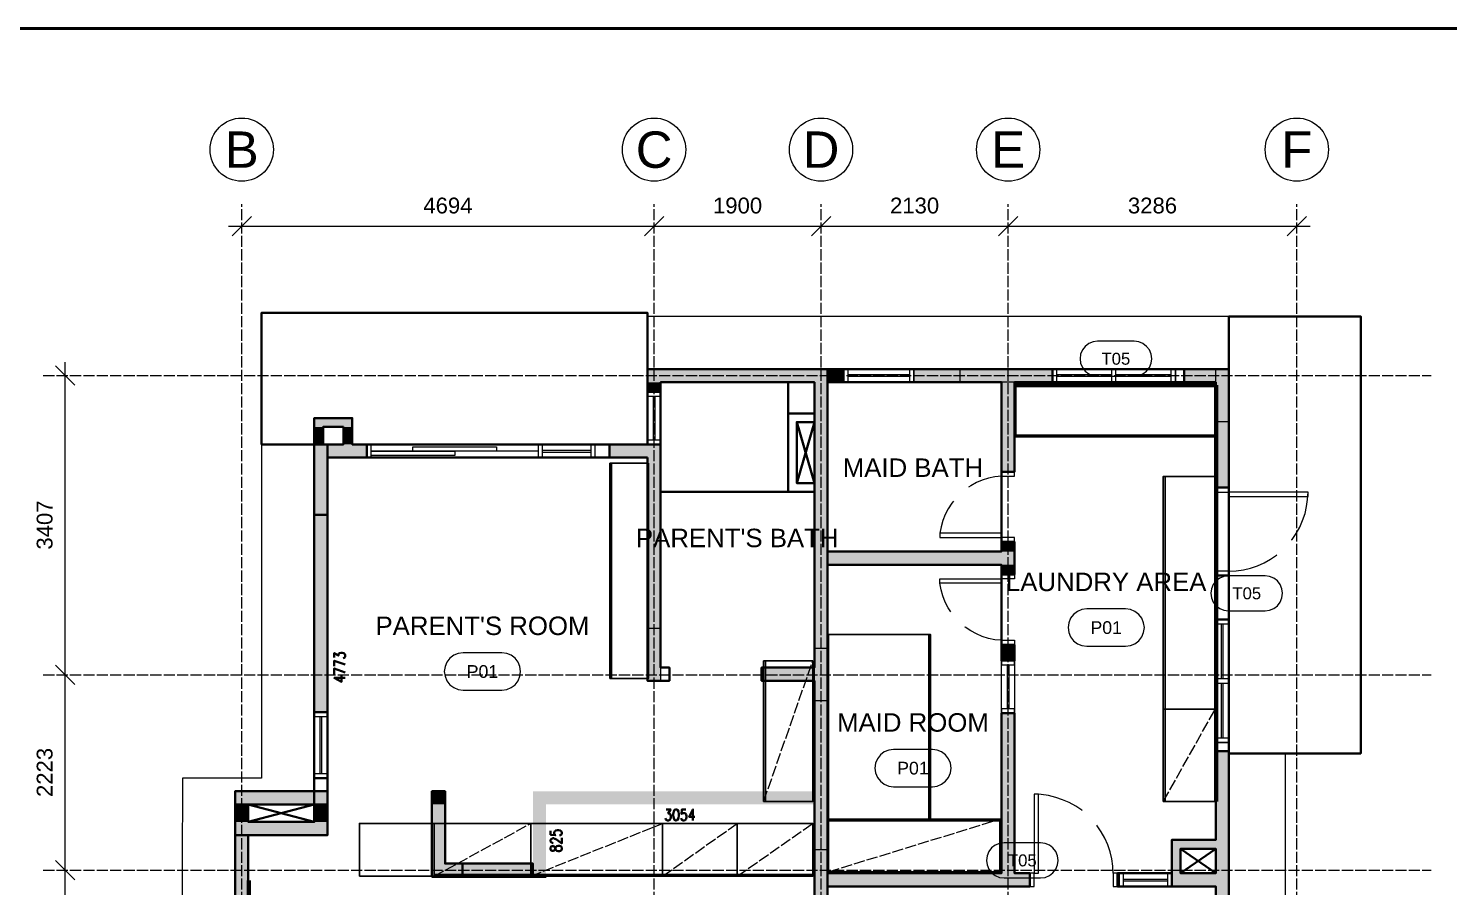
# Model space of a CAD drawing. Header units: millimetres. Extents: x 5 to 415, y 5 to 292.
# Drawn here: x 91.8 to 253.5, y 194.3 to 292 of the extents above; entities that cross this region are included whole.
import ezdxf
from ezdxf.enums import TextEntityAlignment as Align

# ---------------------------------------------------------------- set-up
doc = ezdxf.new("R2010")
doc.units = ezdxf.units.MM
doc.linetypes.add('DASHED', pattern=[1.524, 1.27, -0.254])
for name, color, linetype, lineweight in [('0-SHEET', 7, 'CONTINUOUS', 50), ('A-DOOR', 7, 'CONTINUOUS', 18), ('A-GRID', 8, 'DASHED', 13), ('A-GRID-TAG', 7, 'CONTINUOUS', 18), ('A-WALL', 250, 'CONTINUOUS', 35), ('A-WALL-FILL', 250, 'CONTINUOUS', 0), ('A-WALL-NEW', 5, 'CONTINUOUS', 35), ('A-WIND', 7, 'CONTINUOUS', 13), ('I-DIM', 5, 'CONTINUOUS', 13), ('I-FINISH', 6, 'CONTINUOUS', 50), ('I-JOIN', 6, 'CONTINUOUS', 25), ('I-JOIN-HIDDEN', 6, 'DASHED', 13), ('I-ROOM', 7, 'CONTINUOUS', 13), ('I-TAG', 5, 'CONTINUOUS', 13)]:
    doc.layers.add(name, color=color, linetype=linetype, lineweight=lineweight)
doc.styles.get("Standard").update_dxf_attribs({"font": 'arial.ttf'})

msp = doc.modelspace()

# ---------------------------------------------------------------- hatches: boundary and pattern name
at = {"layer": 'A-WALL-FILL', "true_color": 0x4d4d4d}
h = msp.add_hatch(color=7, dxfattribs=at)
h.dxf.hatch_style = 1
h.paths.add_polyline_path([(182.78, 253.22), (162.28, 253.22), (182.78, 251.72), (182.78, 253.22)])
h = msp.add_hatch(color=7, dxfattribs=at)
h.dxf.hatch_style = 1
h.paths.add_polyline_path([(162.28, 253.22), (182.78, 251.72), (162.28, 251.72), (162.28, 253.22)])
h = msp.add_hatch(color=7, dxfattribs=at)
h.dxf.hatch_style = 1
h.paths.add_polyline_path([(184.62, 253.22), (182.78, 253.22), (184.62, 251.72), (184.62, 253.22)])
h = msp.add_hatch(color=7, dxfattribs=at)
h.dxf.hatch_style = 1
h.paths.add_polyline_path([(182.78, 253.22), (184.62, 251.72), (182.78, 251.72), (182.78, 253.22)])
h = msp.add_hatch(color=7, dxfattribs=at)
h.dxf.hatch_style = 1
h.paths.add_polyline_path([(197.88, 253.22), (192.62, 253.22), (197.88, 251.72), (197.88, 253.22)])
h = msp.add_hatch(color=7, dxfattribs=at)
h.dxf.hatch_style = 1
h.paths.add_polyline_path([(192.62, 253.22), (197.88, 251.72), (192.62, 251.72), (192.62, 253.22)])
h = msp.add_hatch(color=7, dxfattribs=at)
h.dxf.hatch_style = 1
h.paths.add_polyline_path([(208.37, 253.22), (197.88, 253.22), (208.37, 251.72), (208.37, 253.22)])
h = msp.add_hatch(color=7, dxfattribs=at)
h.dxf.hatch_style = 1
h.paths.add_polyline_path([(197.88, 253.22), (208.37, 251.72), (197.88, 251.72), (197.88, 253.22)])
h = msp.add_hatch(color=7, dxfattribs=at)
h.dxf.hatch_style = 1
h.paths.add_polyline_path([(226.97, 253.22), (223.37, 253.22), (226.97, 251.72), (226.97, 253.22)])
h = msp.add_hatch(color=7, dxfattribs=at)
h.dxf.hatch_style = 1
h.paths.add_polyline_path([(223.37, 253.22), (226.97, 251.72), (223.37, 251.72), (223.37, 253.22)])
h = msp.add_hatch(color=7, dxfattribs=at)
h.dxf.hatch_style = 1
h.paths.add_polyline_path([(228.47, 253.22), (226.97, 253.22), (228.47, 247.22), (228.47, 253.22)])
h = msp.add_hatch(color=7, dxfattribs=at)
h.dxf.hatch_style = 1
h.paths.add_polyline_path([(226.97, 253.22), (228.47, 247.22), (226.97, 247.22), (226.97, 253.22)])
h = msp.add_hatch(color=7, dxfattribs=at)
h.dxf.hatch_style = 1
h.paths.add_polyline_path([(163.78, 251.72), (162.28, 251.72), (163.78, 250.64), (163.78, 251.72)])
h = msp.add_hatch(color=7, dxfattribs=at)
h.dxf.hatch_style = 1
h.paths.add_polyline_path([(162.28, 251.72), (163.78, 250.64), (162.28, 250.64), (162.28, 251.72)])
h = msp.add_hatch(color=7, dxfattribs=at)
h.dxf.hatch_style = 1
h.paths.add_polyline_path([(182.78, 251.72), (181.28, 251.72), (182.78, 239.25), (182.78, 251.72)])
h = msp.add_hatch(color=7, dxfattribs=at)
h.dxf.hatch_style = 1
h.paths.add_polyline_path([(181.28, 251.72), (182.78, 239.25), (181.28, 239.25), (181.28, 251.72)])
h = msp.add_hatch(color=7, dxfattribs=at)
h.dxf.hatch_style = 1
h.paths.add_polyline_path([(204.07, 251.72), (202.57, 251.72), (204.07, 241.54), (204.07, 251.72)])
h = msp.add_hatch(color=7, dxfattribs=at)
h.dxf.hatch_style = 1
h.paths.add_polyline_path([(202.57, 251.72), (204.07, 241.54), (202.57, 241.54), (202.57, 251.72)])
h = msp.add_hatch(color=7, dxfattribs=at)
h.dxf.hatch_style = 1
h.paths.add_polyline_path([(128.67, 247.64), (124.35, 247.64), (128.67, 246.64), (128.67, 247.64)])
h = msp.add_hatch(color=7, dxfattribs=at)
h.dxf.hatch_style = 1
h.paths.add_polyline_path([(124.35, 247.64), (128.67, 246.64), (124.35, 246.64), (124.35, 247.64)])
h = msp.add_hatch(color=7, dxfattribs=at)
h.dxf.hatch_style = 1
h.paths.add_polyline_path([(125.35, 246.64), (124.35, 246.64), (125.35, 244.64), (125.35, 246.64)])
h = msp.add_hatch(color=7, dxfattribs=at)
h.dxf.hatch_style = 1
h.paths.add_polyline_path([(124.35, 246.64), (125.35, 244.64), (124.35, 244.64), (124.35, 246.64)])
h = msp.add_hatch(color=7, dxfattribs=at)
h.dxf.hatch_style = 1
h.paths.add_polyline_path([(128.67, 246.64), (127.67, 246.64), (128.67, 244.64), (128.67, 246.64)])
h = msp.add_hatch(color=7, dxfattribs=at)
h.dxf.hatch_style = 1
h.paths.add_polyline_path([(127.67, 246.64), (128.67, 244.64), (127.67, 244.64), (127.67, 246.64)])
h = msp.add_hatch(color=7, dxfattribs=at)
h.dxf.hatch_style = 1
h.paths.add_polyline_path([(228.47, 247.22), (226.97, 247.22), (228.47, 239.73), (228.47, 247.22)])
h = msp.add_hatch(color=7, dxfattribs=at)
h.dxf.hatch_style = 1
h.paths.add_polyline_path([(226.97, 247.22), (228.47, 239.73), (226.97, 239.73), (226.97, 247.22)])
h = msp.add_hatch(color=7, dxfattribs=at)
h.dxf.hatch_style = 1
h.paths.add_polyline_path([(130.35, 244.64), (124.35, 244.64), (130.35, 243.14), (130.35, 244.64)])
h = msp.add_hatch(color=7, dxfattribs=at)
h.dxf.hatch_style = 1
h.paths.add_polyline_path([(124.35, 244.64), (130.35, 243.14), (124.35, 243.14), (124.35, 244.64)])
h = msp.add_hatch(color=7, dxfattribs=at)
h.dxf.hatch_style = 1
h.paths.add_polyline_path([(124.35, 244.64), (124.35, 236.65), (125.85, 244.64), (124.35, 244.64)])
h = msp.add_hatch(color=7, dxfattribs=at)
h.dxf.hatch_style = 1
h.paths.add_polyline_path([(124.35, 236.65), (125.85, 244.64), (125.85, 236.65), (124.35, 236.65)])
h = msp.add_hatch(color=7, dxfattribs=at)
h.dxf.hatch_style = 1
h.paths.add_polyline_path([(163.78, 244.64), (157.98, 244.64), (163.78, 243.14), (163.78, 244.64)])
h = msp.add_hatch(color=7, dxfattribs=at)
h.dxf.hatch_style = 1
h.paths.add_polyline_path([(157.98, 244.64), (163.78, 243.14), (157.98, 243.14), (157.98, 244.64)])
h = msp.add_hatch(color=7, dxfattribs=at)
h.dxf.hatch_style = 1
h.paths.add_polyline_path([(125.85, 243.14), (124.35, 243.14), (125.85, 214.17), (125.85, 243.14)])
h = msp.add_hatch(color=7, dxfattribs=at)
h.dxf.hatch_style = 1
h.paths.add_polyline_path([(124.35, 243.14), (125.85, 214.17), (124.35, 214.17), (124.35, 243.14)])
h = msp.add_hatch(color=7, dxfattribs=at)
h.dxf.hatch_style = 1
h.paths.add_polyline_path([(163.78, 243.14), (162.28, 243.14), (163.78, 223.75), (163.78, 243.14)])
h = msp.add_hatch(color=7, dxfattribs=at)
h.dxf.hatch_style = 1
h.paths.add_polyline_path([(162.28, 243.14), (163.78, 223.75), (162.28, 223.75), (162.28, 243.14)])
h = msp.add_hatch(color=7, dxfattribs=at)
h.dxf.hatch_style = 1
h.paths.add_polyline_path([(182.78, 239.25), (181.28, 239.25), (182.78, 230.95), (182.78, 239.25)])
h = msp.add_hatch(color=7, dxfattribs=at)
h.dxf.hatch_style = 1
h.paths.add_polyline_path([(181.28, 239.25), (182.78, 230.95), (181.28, 230.95), (181.28, 239.25)])
h = msp.add_hatch(color=7, dxfattribs=at)
h.dxf.hatch_style = 1
h.paths.add_polyline_path([(204.07, 233.55), (202.57, 233.55), (204.07, 232.45), (204.07, 233.55)])
h = msp.add_hatch(color=7, dxfattribs=at)
h.dxf.hatch_style = 1
h.paths.add_polyline_path([(202.57, 233.55), (204.07, 232.45), (202.57, 232.45), (202.57, 233.55)])
h = msp.add_hatch(color=7, dxfattribs=at)
h.dxf.hatch_style = 1
h.paths.add_polyline_path([(204.07, 232.45), (182.78, 232.45), (204.07, 230.95), (204.07, 232.45)])
h = msp.add_hatch(color=7, dxfattribs=at)
h.dxf.hatch_style = 1
h.paths.add_polyline_path([(182.78, 232.45), (204.07, 230.95), (182.78, 230.95), (182.78, 232.45)])
h = msp.add_hatch(color=7, dxfattribs=at)
h.dxf.hatch_style = 1
h.paths.add_polyline_path([(182.78, 230.95), (181.28, 230.95), (182.78, 221.45), (182.78, 230.95)])
h = msp.add_hatch(color=7, dxfattribs=at)
h.dxf.hatch_style = 1
h.paths.add_polyline_path([(181.28, 230.95), (182.78, 221.45), (181.28, 221.45), (181.28, 230.95)])
h = msp.add_hatch(color=7, dxfattribs=at)
h.dxf.hatch_style = 1
h.paths.add_polyline_path([(204.07, 230.95), (202.57, 230.95), (204.07, 229.85), (204.07, 230.95)])
h = msp.add_hatch(color=7, dxfattribs=at)
h.dxf.hatch_style = 1
h.paths.add_polyline_path([(202.57, 230.95), (204.07, 229.85), (202.57, 229.85), (202.57, 230.95)])
h = msp.add_hatch(color=7, dxfattribs=at)
h.dxf.hatch_style = 1
h.paths.add_polyline_path([(163.78, 223.75), (162.28, 223.75), (163.78, 217.75), (163.78, 223.75)])
h = msp.add_hatch(color=7, dxfattribs=at)
h.dxf.hatch_style = 1
h.paths.add_polyline_path([(162.28, 223.75), (163.78, 217.75), (162.28, 217.75), (162.28, 223.75)])
h = msp.add_hatch(color=7, dxfattribs=at)
h.dxf.hatch_style = 1
h.paths.add_polyline_path([(204.07, 221.85), (202.57, 221.85), (204.07, 220.05), (204.07, 221.85)])
h = msp.add_hatch(color=7, dxfattribs=at)
h.dxf.hatch_style = 1
h.paths.add_polyline_path([(202.57, 221.85), (204.07, 220.05), (202.57, 220.05), (202.57, 221.85)])
h = msp.add_hatch(color=7, dxfattribs=at)
h.dxf.hatch_style = 1
h.paths.add_polyline_path([(182.78, 221.45), (181.28, 221.45), (182.78, 215.45), (182.78, 221.45)])
h = msp.add_hatch(color=7, dxfattribs=at)
h.dxf.hatch_style = 1
h.paths.add_polyline_path([(181.28, 221.45), (182.78, 215.45), (181.28, 215.45), (181.28, 221.45)])
h = msp.add_hatch(color=7, dxfattribs=at)
h.dxf.hatch_style = 1
h.paths.add_polyline_path([(181.28, 219.25), (175.28, 219.25), (181.28, 217.75), (181.28, 219.25)])
h = msp.add_hatch(color=7, dxfattribs=at)
h.dxf.hatch_style = 1
h.paths.add_polyline_path([(175.28, 219.25), (181.28, 217.75), (175.28, 217.75), (175.28, 219.25)])
h = msp.add_hatch(color=7, dxfattribs=at)
h.dxf.hatch_style = 1
h.paths.add_polyline_path([(182.78, 215.45), (181.28, 215.45), (182.78, 198.53), (182.78, 215.45)])
h = msp.add_hatch(color=7, dxfattribs=at)
h.dxf.hatch_style = 1
h.paths.add_polyline_path([(181.28, 215.45), (182.78, 198.53), (181.28, 198.53), (181.28, 215.45)])
h = msp.add_hatch(color=7, dxfattribs=at)
h.dxf.hatch_style = 1
h.paths.add_polyline_path([(204.07, 214.05), (202.57, 214.05), (204.07, 195.83), (204.07, 214.05)])
h = msp.add_hatch(color=7, dxfattribs=at)
h.dxf.hatch_style = 1
h.paths.add_polyline_path([(202.57, 214.05), (204.07, 195.83), (202.57, 195.83), (202.57, 214.05)])
h = msp.add_hatch(color=7, dxfattribs=at)
h.dxf.hatch_style = 1
h.paths.add_polyline_path([(228.47, 209.73), (226.97, 209.73), (228.47, 199.63), (228.47, 209.73)])
h = msp.add_hatch(color=7, dxfattribs=at)
h.dxf.hatch_style = 1
h.paths.add_polyline_path([(226.97, 209.73), (228.47, 199.63), (226.97, 199.63), (226.97, 209.73)])
h = msp.add_hatch(color=7, dxfattribs=at)
h.dxf.hatch_style = 1
h.paths.add_polyline_path([(125.85, 205.17), (115.35, 205.17), (125.85, 203.67), (125.85, 205.17)])
h = msp.add_hatch(color=7, dxfattribs=at)
h.dxf.hatch_style = 1
h.paths.add_polyline_path([(115.35, 205.17), (125.85, 203.67), (115.35, 203.67), (115.35, 205.17)])
h = msp.add_hatch(color=7, dxfattribs=at)
h.dxf.hatch_style = 1
h.paths.add_polyline_path([(116.85, 203.67), (115.35, 203.67), (116.85, 201.67), (116.85, 203.67)])
h = msp.add_hatch(color=7, dxfattribs=at)
h.dxf.hatch_style = 1
h.paths.add_polyline_path([(115.35, 203.67), (116.85, 201.67), (115.35, 201.67), (115.35, 203.67)])
h = msp.add_hatch(color=7, dxfattribs=at)
h.dxf.hatch_style = 1
h.paths.add_polyline_path([(125.85, 203.67), (124.35, 203.67), (125.85, 201.67), (125.85, 203.67)])
h = msp.add_hatch(color=7, dxfattribs=at)
h.dxf.hatch_style = 1
h.paths.add_polyline_path([(124.35, 203.67), (125.85, 201.67), (124.35, 201.67), (124.35, 203.67)])
h = msp.add_hatch(color=7, dxfattribs=at)
h.dxf.hatch_style = 1
h.paths.add_polyline_path([(125.85, 201.67), (115.35, 201.67), (125.85, 200.17), (125.85, 201.67)])
h = msp.add_hatch(color=7, dxfattribs=at)
h.dxf.hatch_style = 1
h.paths.add_polyline_path([(115.35, 201.67), (125.85, 200.17), (115.35, 200.17), (115.35, 201.67)])
h = msp.add_hatch(color=7, dxfattribs=at)
h.dxf.hatch_style = 1
h.paths.add_polyline_path([(116.85, 200.17), (115.35, 200.17), (116.85, 189.13), (116.85, 200.17)])
h = msp.add_hatch(color=7, dxfattribs=at)
h.dxf.hatch_style = 1
h.paths.add_polyline_path([(115.35, 200.17), (116.85, 189.13), (115.35, 189.13), (115.35, 200.17)])
h = msp.add_hatch(color=7, dxfattribs=at)
h.dxf.hatch_style = 1
h.paths.add_polyline_path([(228.47, 199.63), (221.97, 199.63), (228.47, 198.63), (228.47, 199.63)])
h = msp.add_hatch(color=7, dxfattribs=at)
h.dxf.hatch_style = 1
h.paths.add_polyline_path([(221.97, 199.63), (228.47, 198.63), (221.97, 198.63), (221.97, 199.63)])
h = msp.add_hatch(color=7, dxfattribs=at)
h.dxf.hatch_style = 1
h.paths.add_polyline_path([(182.78, 198.53), (181.28, 198.53), (182.78, 187.53), (182.78, 198.53)])
h = msp.add_hatch(color=7, dxfattribs=at)
h.dxf.hatch_style = 1
h.paths.add_polyline_path([(181.28, 198.53), (182.78, 187.53), (181.28, 187.53), (181.28, 198.53)])
h = msp.add_hatch(color=7, dxfattribs=at)
h.dxf.hatch_style = 1
h.paths.add_polyline_path([(222.97, 198.63), (221.97, 198.63), (222.97, 195.83), (222.97, 198.63)])
h = msp.add_hatch(color=7, dxfattribs=at)
h.dxf.hatch_style = 1
h.paths.add_polyline_path([(221.97, 198.63), (222.97, 195.83), (221.97, 195.83), (221.97, 198.63)])
h = msp.add_hatch(color=7, dxfattribs=at)
h.dxf.hatch_style = 1
h.paths.add_polyline_path([(228.47, 198.63), (226.97, 198.63), (228.47, 195.83), (228.47, 198.63)])
h = msp.add_hatch(color=7, dxfattribs=at)
h.dxf.hatch_style = 1
h.paths.add_polyline_path([(226.97, 198.63), (228.47, 195.83), (226.97, 195.83), (226.97, 198.63)])
h = msp.add_hatch(color=7, dxfattribs=at)
h.dxf.hatch_style = 1
h.paths.add_polyline_path([(141.24, 195.43), (149.24, 195.43), (141.24, 196.93), (141.24, 195.43)])
h = msp.add_hatch(color=7, dxfattribs=at)
h.dxf.hatch_style = 1
h.paths.add_polyline_path([(149.24, 195.43), (141.24, 196.93), (149.24, 196.93), (149.24, 195.43)])
h = msp.add_hatch(color=7, dxfattribs=at)
h.dxf.hatch_style = 1
h.paths.add_polyline_path([(205.79, 195.83), (182.78, 195.83), (205.79, 194.33), (205.79, 195.83)])
h = msp.add_hatch(color=7, dxfattribs=at)
h.dxf.hatch_style = 1
h.paths.add_polyline_path([(182.78, 195.83), (205.79, 194.33), (182.78, 194.33), (182.78, 195.83)])
h = msp.add_hatch(color=7, dxfattribs=at)
h.dxf.hatch_style = 1
h.paths.add_polyline_path([(228.47, 195.83), (221.97, 195.83), (228.47, 194.33), (228.47, 195.83)])
h = msp.add_hatch(color=7, dxfattribs=at)
h.dxf.hatch_style = 1
h.paths.add_polyline_path([(221.97, 195.83), (228.47, 194.33), (221.97, 194.33), (221.97, 195.83)])
h = msp.add_hatch(color=7, dxfattribs=at)
h.dxf.hatch_style = 1
h.paths.add_polyline_path([(228.47, 194.33), (226.97, 194.33), (228.47, 191.63), (228.47, 194.33)])
h = msp.add_hatch(color=7, dxfattribs=at)
h.dxf.hatch_style = 1
h.paths.add_polyline_path([(226.97, 194.33), (228.47, 191.63), (226.97, 191.63), (226.97, 194.33)])
at = {"layer": 'A-WALL-NEW', "true_color": 0x4554a5}
h = msp.add_hatch(color=7, dxfattribs=at)
h.dxf.hatch_style = 1
h.paths.add_polyline_path([(139.24, 205.17), (137.74, 205.17), (139.24, 203.67), (139.24, 205.17)])
h = msp.add_hatch(color=7, dxfattribs=at)
h.dxf.hatch_style = 1
h.paths.add_polyline_path([(137.74, 205.17), (139.24, 203.67), (137.74, 203.67), (137.74, 205.17)])
h = msp.add_hatch(color=7, dxfattribs=at)
h.dxf.hatch_style = 1
h.paths.add_polyline_path([(181.28, 205.17), (149.24, 205.17), (181.28, 203.67), (181.28, 205.17)])
h = msp.add_hatch(color=7, dxfattribs=at)
h.dxf.hatch_style = 1
h.paths.add_polyline_path([(149.24, 205.17), (181.28, 203.67), (149.24, 203.67), (149.24, 205.17)])
h = msp.add_hatch(color=7, dxfattribs=at)
h.dxf.hatch_style = 1
h.paths.add_polyline_path([(139.24, 203.67), (137.74, 203.67), (139.24, 196.93), (139.24, 203.67)])
h = msp.add_hatch(color=7, dxfattribs=at)
h.dxf.hatch_style = 1
h.paths.add_polyline_path([(137.74, 203.67), (139.24, 196.93), (137.74, 196.93), (137.74, 203.67)])
h = msp.add_hatch(color=7, dxfattribs=at)
h.dxf.hatch_style = 1
h.paths.add_polyline_path([(150.74, 203.67), (149.24, 203.67), (150.74, 195.43), (150.74, 203.67)])
h = msp.add_hatch(color=7, dxfattribs=at)
h.dxf.hatch_style = 1
h.paths.add_polyline_path([(149.24, 203.67), (150.74, 195.43), (149.24, 195.43), (149.24, 203.67)])
h = msp.add_hatch(color=7, dxfattribs=at)
h.dxf.hatch_style = 1
h.paths.add_polyline_path([(141.24, 196.93), (137.74, 196.93), (141.24, 195.43), (141.24, 196.93)])
h = msp.add_hatch(color=7, dxfattribs=at)
h.dxf.hatch_style = 1
h.paths.add_polyline_path([(137.74, 196.93), (141.24, 195.43), (137.74, 195.43), (137.74, 196.93)])

# ---------------------------------------------------------------- linework, layer by layer
at = {"layer": '0-SHEET'}
msp.add_lwpolyline([(5, 5), (415, 5), (415, 292), (5, 292)], close=True, dxfattribs=at)
at = {"layer": 'A-DOOR'}
for points in [[(184.62, 253.22), (192.62, 253.22), (192.62, 251.72), (184.62, 251.72), (184.62, 253.22)], [(185.12, 253.22), (184.62, 253.22), (184.62, 251.72), (185.12, 251.72), (185.12, 253.22)], [(192.12, 252.56), (185.12, 252.56)], [(192.12, 252.36), (185.12, 252.36)], [(192.62, 253.22), (192.12, 253.22), (192.12, 251.72), (192.62, 251.72), (192.62, 253.22)], [(208.37, 253.22), (222.37, 253.22), (222.37, 251.72), (208.37, 251.72), (208.37, 253.22)], [(208.87, 253.22), (208.37, 253.22), (208.37, 251.72), (208.87, 251.72), (208.87, 253.22)], [(215.11, 252.56), (208.87, 252.56)], [(215.11, 252.36), (208.87, 252.36)], [(215.61, 253.22), (215.11, 253.22), (215.11, 251.72), (215.61, 251.72), (215.61, 253.22)], [(221.87, 252.56), (215.61, 252.56)], [(221.87, 252.36), (215.61, 252.36)], [(222.37, 253.22), (221.87, 253.22), (221.87, 251.72), (222.37, 251.72), (222.37, 253.22)], [(162.28, 244.64), (162.28, 250.64), (163.78, 250.64), (163.78, 244.64), (162.28, 244.64)], [(162.28, 250.64), (162.28, 250.14), (163.78, 250.14), (163.78, 250.64), (162.28, 250.64)], [(162.92, 250.14), (162.92, 245.14)], [(163.12, 250.14), (163.12, 245.14)], [(130.35, 244.64), (130.35, 243.14), (156.34, 243.14), (156.34, 244.64), (130.35, 244.64)], [(130.85, 244.64), (130.35, 244.64), (130.35, 243.14), (130.85, 243.14), (130.85, 244.64)], [(145.08, 244.38), (145.08, 243.88), (135.59, 243.88), (135.59, 244.38), (145.08, 244.38)], [(150.34, 244.64), (149.84, 244.64), (149.84, 243.14), (150.34, 243.14), (150.34, 244.64)], [(156.34, 244.64), (155.84, 244.64), (155.84, 243.14), (156.34, 243.14), (156.34, 244.64)], [(162.28, 245.14), (162.28, 244.64), (163.78, 244.64), (163.78, 245.14), (162.28, 245.14)], [(149.84, 243.88), (130.85, 243.88)], [(140.34, 243.88), (140.34, 243.38), (130.85, 243.38), (130.85, 243.88), (140.34, 243.88)], [(150.34, 243.98), (155.84, 243.98)], [(150.34, 243.78), (155.84, 243.78)], [(202.57, 241.05), (201.83, 240.97), (201.11, 240.81), (200.39, 240.59), (199.72, 240.31), (199.08, 239.95), (198.84, 239.79)], [(204.07, 241.05), (204.07, 241.54), (202.57, 241.54), (202.57, 241.05), (204.07, 241.05)], [(226.97, 239.73), (226.97, 239.23), (228.47, 239.23), (228.47, 239.73), (226.97, 239.73)], [(197.1, 238.17), (196.92, 237.95), (196.52, 237.33), (196.18, 236.67), (195.9, 235.99), (195.7, 235.27), (195.58, 234.55)], [(228.47, 239.23), (228.47, 238.73), (237.47, 238.73), (237.47, 239.23), (228.47, 239.23)], [(235.61, 233.77), (235.65, 233.81), (236.11, 234.49), (236.53, 235.21), (236.85, 235.97), (237.13, 236.77), (237.31, 237.57), (237.43, 238.39), (237.47, 239.23)], [(202.57, 234.05), (202.57, 234.55), (195.58, 234.55), (195.58, 234.05), (202.57, 234.05)], [(204.07, 233.55), (204.07, 234.05), (202.57, 234.05), (202.57, 233.55), (204.07, 233.55)], [(228.47, 230.23), (229.29, 230.27), (230.11, 230.37), (230.93, 230.57), (231.71, 230.83), (232.47, 231.17), (233.21, 231.57), (233.89, 232.05), (233.93, 232.07)], [(204.07, 229.85), (204.07, 229.35), (202.57, 229.35), (202.57, 229.85), (204.07, 229.85)], [(226.97, 230.23), (226.97, 229.73), (228.47, 229.73), (228.47, 230.23), (226.97, 230.23)], [(202.57, 229.35), (202.57, 228.85), (195.58, 228.85), (195.58, 229.35), (202.57, 229.35)], [(196.8, 225.61), (196.52, 226.05), (196.18, 226.71), (195.9, 227.41), (195.7, 228.11), (195.58, 228.85)], [(228.47, 224.73), (228.47, 210.73), (226.97, 210.73), (226.97, 224.73), (228.47, 224.73)], [(228.47, 224.23), (228.47, 224.73), (226.97, 224.73), (226.97, 224.23), (228.47, 224.23)], [(202.57, 222.35), (201.83, 222.41), (201.11, 222.57), (200.39, 222.79), (199.72, 223.07), (199.08, 223.43), (198.46, 223.85), (198.44, 223.87)], [(227.61, 217.97), (227.61, 224.23)], [(227.81, 217.97), (227.81, 224.23)], [(204.07, 222.35), (204.07, 221.85), (202.57, 221.85), (202.57, 222.35), (204.07, 222.35)], [(202.57, 214.05), (202.57, 220.05), (204.07, 220.05), (204.07, 214.05), (202.57, 214.05)], [(202.57, 220.05), (202.57, 219.55), (204.07, 219.55), (204.07, 220.05), (202.57, 220.05)], [(203.21, 219.55), (203.21, 214.55)], [(203.41, 219.55), (203.41, 214.55)], [(228.47, 217.47), (228.47, 217.97), (226.97, 217.97), (226.97, 217.47), (228.47, 217.47)], [(227.61, 211.23), (227.61, 217.47)], [(227.81, 211.23), (227.81, 217.47)], [(124.35, 206.67), (124.35, 214.17), (125.85, 214.17), (125.85, 206.67), (124.35, 206.67)], [(124.35, 214.17), (124.35, 213.67), (125.85, 213.67), (125.85, 214.17), (124.35, 214.17)], [(124.99, 213.67), (124.99, 207.17)], [(125.19, 213.67), (125.19, 207.17)], [(202.57, 214.55), (202.57, 214.05), (204.07, 214.05), (204.07, 214.55), (202.57, 214.55)], [(228.47, 210.73), (228.47, 211.23), (226.97, 211.23), (226.97, 210.73), (228.47, 210.73)], [(124.35, 207.17), (124.35, 206.67), (125.85, 206.67), (125.85, 207.17), (124.35, 207.17)], [(206.29, 195.83), (206.79, 195.83), (206.79, 204.83), (206.29, 204.83), (206.29, 195.83)], [(211.75, 202.97), (211.71, 203.01), (211.03, 203.47), (210.29, 203.87), (209.53, 204.21), (208.75, 204.47), (207.93, 204.67), (207.11, 204.79), (206.29, 204.83)], [(215.29, 195.83), (215.25, 196.65), (215.13, 197.47), (214.95, 198.29), (214.67, 199.07), (214.35, 199.83), (213.93, 200.55), (213.47, 201.25), (213.43, 201.29)], [(205.79, 194.33), (206.29, 194.33), (206.29, 195.83), (205.79, 195.83), (205.79, 194.33)], [(215.29, 194.33), (215.79, 194.33), (215.79, 195.83), (215.29, 195.83), (215.29, 194.33)], [(221.97, 194.33), (215.97, 194.33), (215.97, 195.83), (221.97, 195.83), (221.97, 194.33)], [(215.97, 194.33), (216.47, 194.33), (216.47, 195.83), (215.97, 195.83), (215.97, 194.33)], [(221.47, 194.33), (221.97, 194.33), (221.97, 195.83), (221.47, 195.83), (221.47, 194.33)], [(216.47, 195.17), (221.47, 195.17)], [(216.47, 194.97), (221.47, 194.97)]]:
    msp.add_lwpolyline(points, dxfattribs=at)
at = {"layer": 'A-GRID'}
for p, q in [((116.1, 37), (116.1, 272)), ((163.04, 37), (163.04, 272)), ((182.04, 37), (182.04, 272)), ((203.34, 37), (203.34, 272)), ((236.2, 37), (236.2, 272)), ((93.5, 252.5), (251.5, 252.5)), ((93.5, 218.43), (251.5, 218.43)), ((93.5, 196.2), (251.5, 196.2))]:
    msp.add_line(p, q, dxfattribs=at)
at = {"layer": 'A-GRID-TAG'}
for centre in [(116.1, 278.2), (163.04, 278.2), (182.04, 278.2), (203.34, 278.2), (236.2, 278.2)]:
    msp.add_circle(centre, 3.6, dxfattribs=at)
at = {"layer": 'A-WALL'}
for points in [[(162.28, 244.64), (162.28, 259.64), (124.35, 259.64), (118.35, 259.64), (118.35, 244.64), (124.35, 244.64)], [(162.28, 259.22), (162.28, 253.22)], [(228.47, 259.22), (228.47, 209.47), (243.47, 209.47), (243.47, 259.22), (228.47, 259.22)], [(181.28, 195.43), (181.28, 217.75), (175.28, 217.75), (175.28, 219.25), (181.28, 219.25), (181.28, 239.25), (181.28, 251.72), (163.78, 251.72), (163.78, 250.64), (162.28, 250.64), (162.28, 251.72), (162.28, 253.22), (178.28, 253.22), (181.28, 253.22), (182.78, 253.22), (182.78, 195.91)], [(182.78, 189.33), (182.78, 194.33), (205.79, 194.33), (205.79, 195.83), (204.07, 195.83), (204.07, 214.05), (202.57, 214.05), (202.57, 195.83), (182.78, 195.83), (182.78, 230.95), (202.57, 230.95), (202.57, 229.85), (204.07, 229.85), (204.07, 233.55), (202.57, 233.55), (202.57, 232.45), (182.78, 232.45), (182.78, 251.72), (202.57, 251.72), (202.57, 241.54), (204.07, 241.54), (204.07, 251.72), (208.37, 251.72), (208.37, 253.22), (182.78, 253.22), (182.78, 251.72)], [(208.37, 251.72), (223.37, 251.72), (223.37, 253.22), (208.37, 253.22), (208.37, 251.72)], [(223.37, 253.22), (223.37, 251.72), (226.97, 251.72), (226.97, 239.73), (228.47, 239.73), (228.47, 251.72), (228.47, 253.22), (223.37, 253.22)], [(162.28, 244.64), (163.78, 244.64), (163.78, 250.64), (162.28, 250.64), (162.28, 244.64)], [(181.28, 251.72), (178.28, 251.72), (178.28, 239.25), (181.28, 239.25)], [(125.67, 214.17), (124.35, 214.17), (124.35, 247.64), (125.85, 247.64), (128.67, 247.64), (128.67, 244.64), (130.35, 244.64), (130.35, 243.14), (125.85, 243.14), (125.85, 214.17), (125.85, 206.67), (124.35, 206.67), (124.35, 214.17), (125.85, 214.17)], [(181.28, 248.18), (178.28, 248.18)], [(127.67, 246.64), (125.35, 246.64), (125.35, 244.64), (127.67, 244.64), (127.67, 246.64)], [(181.28, 247.18), (179.28, 247.18), (179.28, 240.25), (181.28, 240.25)], [(179.28, 247.18), (181.28, 240.25)], [(179.28, 240.25), (181.28, 247.18)], [(124.35, 236.65), (124.35, 244.64), (125.85, 244.64), (125.85, 236.65), (124.35, 236.65)], [(130.35, 243.14), (157.98, 243.14), (157.98, 244.64), (130.35, 244.64), (130.35, 243.14)], [(162.28, 243.14), (157.98, 243.14), (157.98, 244.64), (162.28, 244.64), (163.78, 244.64), (163.78, 243.14), (163.78, 219.25), (164.78, 219.25), (164.78, 217.75), (163.78, 217.75), (162.28, 217.75), (162.28, 243.14)], [(202.57, 233.55), (202.57, 241.54)], [(178.28, 239.25), (163.78, 239.25)], [(202.57, 221.85), (202.57, 229.85)], [(226.97, 229.73), (228.47, 229.73), (228.47, 224.73), (226.97, 224.73), (226.97, 229.73)], [(226.97, 224.73), (228.47, 224.73), (228.47, 209.73), (226.97, 209.73), (226.97, 224.73)], [(204.07, 221.85), (202.57, 221.85), (202.57, 220.05), (204.07, 220.05), (204.07, 221.85)], [(126.63, 220.39), (126.63, 220.89), (127.11, 220.61), (127.11, 220.75), (127.17, 220.85), (127.23, 220.89), (127.41, 220.93), (127.53, 220.93), (127.71, 220.89), (127.83, 220.79), (127.89, 220.67), (127.89, 220.53), (127.83, 220.39), (127.77, 220.35), (127.65, 220.31)], [(126.63, 219.41), (126.63, 220.03), (127.89, 219.59)], [(126.63, 218.51), (126.63, 219.15), (127.89, 218.69)], [(127.89, 218.07), (126.63, 218.07), (127.47, 217.63), (127.47, 218.29)], [(226.97, 209.73), (226.97, 199.63), (221.97, 199.63), (221.97, 195.83), (221.97, 194.33), (226.97, 194.33), (226.97, 191.63), (228.47, 191.63), (228.47, 209.73), (226.97, 209.73)], [(125.85, 205.17), (125.85, 206.67), (124.35, 206.67), (124.35, 203.67)], [(115.35, 200.17), (125.85, 200.17), (125.85, 205.17), (115.35, 205.17), (115.35, 200.17)], [(149.24, 196.93), (139.24, 196.93), (139.24, 203.67), (139.24, 205.17), (137.74, 205.17), (137.74, 203.67)], [(115.35, 179.13), (116.85, 179.13), (116.85, 200.17), (125.85, 200.17), (125.85, 203.67), (115.35, 203.67), (115.35, 179.13), (116.85, 179.13)], [(124.35, 203.67), (116.85, 201.67), (116.85, 203.67), (124.35, 203.67), (124.35, 201.67), (116.85, 201.67)], [(124.35, 201.67), (116.85, 203.67)], [(137.74, 203.67), (137.74, 195.43), (150.74, 195.43)], [(164.42, 203.11), (164.92, 203.11), (164.64, 202.63), (164.78, 202.63), (164.86, 202.57), (164.92, 202.51), (164.96, 202.33), (164.96, 202.21), (164.92, 202.03), (164.82, 201.91), (164.68, 201.85), (164.56, 201.85), (164.42, 201.91), (164.38, 201.97), (164.34, 202.09)], [(165.5, 203.11), (165.36, 203.05), (165.28, 202.87), (165.22, 202.57), (165.22, 202.39), (165.28, 202.09), (165.36, 201.91), (165.5, 201.85), (165.58, 201.85), (165.72, 201.91), (165.8, 202.09), (165.86, 202.39), (165.86, 202.57), (165.8, 202.87), (165.72, 203.05), (165.58, 203.11), (165.5, 203.11)], [(166.66, 203.11), (166.2, 203.11), (166.16, 202.57), (166.2, 202.63), (166.34, 202.69), (166.48, 202.69), (166.6, 202.63), (166.7, 202.51), (166.74, 202.33), (166.74, 202.21), (166.7, 202.03), (166.6, 201.91), (166.48, 201.85), (166.34, 201.85), (166.2, 201.91), (166.16, 201.97), (166.12, 202.09)], [(167.46, 201.85), (167.46, 203.11), (167.02, 202.27), (167.68, 202.27)], [(151.26, 200.67), (151.26, 200.21), (151.8, 200.17), (151.74, 200.21), (151.68, 200.35), (151.68, 200.49), (151.74, 200.61), (151.86, 200.71), (152.04, 200.75), (152.16, 200.75), (152.34, 200.71), (152.46, 200.61), (152.52, 200.49), (152.52, 200.35), (152.46, 200.21), (152.4, 200.17), (152.28, 200.13)], [(151.56, 199.27), (151.5, 199.27), (151.38, 199.33), (151.32, 199.37), (151.26, 199.45), (151.26, 199.63), (151.32, 199.73), (151.38, 199.77), (151.5, 199.81), (151.62, 199.81), (151.74, 199.77), (151.92, 199.69), (152.52, 199.23), (152.52, 199.85)], [(151.26, 198.57), (151.32, 198.43), (151.44, 198.39), (151.56, 198.39), (151.68, 198.43), (151.74, 198.51), (151.8, 198.69), (151.86, 198.83), (151.98, 198.93), (152.1, 198.97), (152.28, 198.97), (152.4, 198.93), (152.46, 198.87), (152.52, 198.75), (152.52, 198.57), (152.46, 198.43), (152.4, 198.39), (152.28, 198.35), (152.1, 198.35), (151.98, 198.39), (151.86, 198.47), (151.8, 198.61), (151.74, 198.79), (151.68, 198.87), (151.56, 198.93), (151.44, 198.93), (151.32, 198.87), (151.26, 198.75), (151.26, 198.57)], [(226.97, 198.63), (222.97, 195.83), (222.97, 198.63), (226.97, 198.63), (226.97, 195.83), (222.97, 195.83)], [(226.97, 195.83), (222.97, 198.63)], [(149.24, 195.43), (141.24, 195.43), (141.24, 196.93), (149.24, 196.93), (149.24, 195.43)], [(181.28, 195.43), (181.28, 187.53), (182.78, 187.53), (182.78, 194.33), (182.78, 196.93)], [(221.97, 194.33), (221.97, 195.83), (215.77, 195.83), (215.77, 194.33), (221.97, 194.33)]]:
    msp.add_lwpolyline(points, dxfattribs=at)
at = {"layer": 'A-WIND'}
for points in [[(228.47, 259.22), (162.28, 259.22)], [(197.88, 253.22), (208.37, 253.22), (208.37, 251.72), (197.88, 251.72), (197.88, 253.22)], [(228.47, 253.22), (228.47, 247.22), (226.97, 247.22), (226.97, 253.22), (228.47, 253.22)], [(118.35, 244.64), (118.35, 206.67), (115.35, 206.67), (109.35, 206.67), (109.17, 156.18), (115.35, 156.18)], [(163.78, 223.75), (163.78, 217.75), (162.28, 217.75), (162.28, 223.75), (163.78, 223.75)], [(182.78, 221.45), (182.78, 215.45), (181.28, 215.45), (181.28, 221.45), (182.78, 221.45)], [(236.95, 111.39), (242.95, 111.39), (242.95, 157.58), (242.95, 163.58), (234.91, 163.58), (234.91, 209.47), (228.47, 209.47)], [(115.35, 205.17), (125.85, 205.17), (125.85, 203.67), (115.35, 203.67), (115.35, 205.17)], [(182.78, 198.53), (182.78, 187.53), (181.28, 187.53), (181.28, 198.53), (182.78, 198.53)]]:
    msp.add_lwpolyline(points, dxfattribs=at)
at = {"layer": 'I-DIM'}
for p, q in [((115, 268.4), (117.2, 270.6)), ((161.94, 268.4), (164.14, 270.6)), ((161.94, 268.4), (164.14, 270.6)), ((180.94, 268.4), (183.14, 270.6)), ((180.94, 268.4), (183.14, 270.6)), ((202.24, 268.4), (204.44, 270.6)), ((202.24, 268.4), (204.44, 270.6)), ((235.1, 268.4), (237.3, 270.6)), ((114.6, 269.5), (164.54, 269.5)), ((161.54, 269.5), (183.54, 269.5)), ((180.54, 269.5), (204.84, 269.5)), ((201.84, 269.5), (237.7, 269.5)), ((96, 216.93), (96, 254)), ((97.1, 251.4), (94.9, 253.6)), ((96, 194.7), (96, 219.93)), ((97.1, 217.33), (94.9, 219.53)), ((97.1, 217.33), (94.9, 219.53)), ((97.1, 195.1), (94.9, 197.3)), ((97.1, 195.1), (94.9, 197.3)), ((96, 138.1), (96, 197.7))]:
    msp.add_line(p, q, dxfattribs=at)
at = {"layer": 'I-FINISH', "color": 1, "lineweight": 70}
for p in [(204.2, 251.4), (227, 204)]:
    msp.add_line(p, (227, 251.4), dxfattribs=at)
at = {"layer": 'I-FINISH', "color": 6, "lineweight": 70}
msp.add_line((116.9, 151), (116.9, 195), dxfattribs=at)
at = {"layer": 'I-JOIN'}
for p, q in [((204.2, 245.7), (226.9, 245.7)), ((158.2, 218), (158.2, 242.5)), ((221.2, 214.5), (221.2, 241)), ((194.3, 202), (194.3, 223)), ((175.7, 204), (175.7, 220)), ((221.2, 204), (221.2, 214.5)), ((182.9, 201.8), (202.4, 201.8)), ((138, 195.7), (149, 195.7)), ((149, 195.7), (164, 195.7)), ((164, 195.7), (172.5, 195.7)), ((172.5, 195.7), (181.1, 195.7))]:
    msp.add_line(p, q, dxfattribs=at)
for points in [[(204.2, 245.5), (226.9, 245.5), (226.9, 251.4), (204.2, 251.4)], [(158, 218), (162.4, 218), (162.4, 242.5), (158, 242.5)], [(221, 214.5), (226.9, 214.5), (226.9, 241), (221, 241)], [(182.9, 202), (194.5, 202), (194.5, 223), (182.9, 223)], [(175.5, 204), (181.1, 204), (181.1, 220), (175.5, 220)], [(221, 204), (226.9, 204), (226.9, 214.5), (221, 214.5)], [(129.5, 195.5), (138, 195.5), (138, 201.5), (129.5, 201.5)], [(138, 195.5), (149, 195.5), (149, 201.5), (138, 201.5)], [(149, 195.5), (164, 195.5), (164, 201.5), (149, 201.5)], [(164, 195.5), (172.5, 195.5), (172.5, 201.5), (164, 201.5)], [(172.5, 195.5), (181.1, 195.5), (181.1, 201.5), (172.5, 201.5)], [(182.9, 196), (202.4, 196), (202.4, 202), (182.9, 202)]]:
    msp.add_lwpolyline(points, close=True, dxfattribs=at)
at = {"layer": 'I-JOIN-HIDDEN'}
for p, q in [((175.5, 204), (181.1, 220)), ((221, 204), (226.9, 214.5)), ((138, 195.5), (149, 201.5)), ((149, 195.5), (164, 201.5)), ((164, 195.5), (172.5, 201.5)), ((172.5, 195.5), (181.1, 201.5)), ((182.9, 196), (202.4, 202))]:
    msp.add_line(p, q, dxfattribs=at)
at = {"layer": 'I-TAG'}
for points in [[(213.52, 256.4), (213, 256.33), (212.52, 256.13), (212.11, 255.81), (211.79, 255.4), (211.59, 254.92), (211.52, 254.4), (211.59, 253.88), (211.79, 253.4), (212.11, 252.99), (212.52, 252.67), (213, 252.47), (213.52, 252.4), (217.68, 252.4), (218.2, 252.47), (218.68, 252.67), (219.09, 252.99), (219.41, 253.4), (219.61, 253.88), (219.68, 254.4), (219.61, 254.92), (219.41, 255.4), (219.09, 255.81), (218.68, 256.13), (218.2, 256.33), (217.68, 256.4)], [(228.42, 229.7), (227.9, 229.63), (227.42, 229.43), (227.01, 229.11), (226.69, 228.7), (226.49, 228.22), (226.42, 227.7), (226.49, 227.18), (226.69, 226.7), (227.01, 226.29), (227.42, 225.97), (227.9, 225.77), (228.42, 225.7), (232.58, 225.7), (233.1, 225.77), (233.58, 225.97), (233.99, 226.29), (234.31, 226.7), (234.51, 227.18), (234.58, 227.7), (234.51, 228.22), (234.31, 228.7), (233.99, 229.11), (233.58, 229.43), (233.1, 229.63), (232.58, 229.7)], [(212.29, 225.93), (211.74, 225.85), (211.23, 225.64), (210.79, 225.3), (210.45, 224.86), (210.24, 224.35), (210.16, 223.8), (210.24, 223.25), (210.45, 222.74), (210.79, 222.3), (211.23, 221.96), (211.74, 221.75), (212.29, 221.68), (216.71, 221.68), (217.26, 221.75), (217.77, 221.96), (218.21, 222.3), (218.55, 222.74), (218.76, 223.25), (218.84, 223.8), (218.76, 224.35), (218.55, 224.86), (218.21, 225.3), (217.77, 225.64), (217.26, 225.85), (216.71, 225.93)], [(141.29, 220.93), (140.74, 220.85), (140.23, 220.64), (139.79, 220.3), (139.45, 219.86), (139.24, 219.35), (139.16, 218.8), (139.24, 218.25), (139.45, 217.74), (139.79, 217.3), (140.23, 216.96), (140.74, 216.75), (141.29, 216.68), (145.71, 216.68), (146.26, 216.75), (146.77, 216.96), (147.21, 217.3), (147.55, 217.74), (147.76, 218.25), (147.84, 218.8), (147.76, 219.35), (147.55, 219.86), (147.21, 220.3), (146.77, 220.64), (146.26, 220.85), (145.71, 220.93)], [(190.29, 209.93), (189.74, 209.85), (189.23, 209.64), (188.79, 209.3), (188.45, 208.86), (188.24, 208.35), (188.16, 207.8), (188.24, 207.25), (188.45, 206.74), (188.79, 206.3), (189.23, 205.96), (189.74, 205.75), (190.29, 205.68), (194.71, 205.68), (195.26, 205.75), (195.77, 205.96), (196.21, 206.3), (196.55, 206.74), (196.76, 207.25), (196.84, 207.8), (196.76, 208.35), (196.55, 208.86), (196.21, 209.3), (195.77, 209.64), (195.26, 209.85), (194.71, 209.93)], [(202.87, 199.3), (202.35, 199.23), (201.87, 199.03), (201.46, 198.71), (201.14, 198.3), (200.94, 197.82), (200.87, 197.3), (200.94, 196.78), (201.14, 196.3), (201.46, 195.89), (201.87, 195.57), (202.35, 195.37), (202.87, 195.3), (207.03, 195.3), (207.55, 195.37), (208.03, 195.57), (208.44, 195.89), (208.76, 196.3), (208.96, 196.78), (209.03, 197.3), (208.96, 197.82), (208.76, 198.3), (208.44, 198.71), (208.03, 199.03), (207.55, 199.23), (207.03, 199.3)]]:
    msp.add_lwpolyline(points, close=True, dxfattribs=at)

# ---------------------------------------------------------------- texts
at = {"layer": 'A-GRID-TAG'}
for s, p in [('B', (116.1, 278.2)), ('C', (163.04, 278.2)), ('D', (182.04, 278.2)), ('E', (203.34, 278.2)), ('F', (236.2, 278.2))]:
    msp.add_text(s, height=4.14, dxfattribs=at).set_placement(p, align=Align.MIDDLE_CENTER)
at = {"layer": 'I-DIM'}
for s, p in [('4694', (139.57, 270.4)), ('1900', (172.54, 270.4)), ('2130', (192.69, 270.4)), ('3286', (219.77, 270.4))]:
    msp.add_text(s, height=1.8, dxfattribs=at).set_placement(p, align=Align.BOTTOM_CENTER)
for s, p in [('3407', (95.1, 235.47)), ('2223', (95.1, 207.31))]:
    msp.add_text(s, height=1.8, rotation=90, dxfattribs=at).set_placement(p, align=Align.BOTTOM_CENTER)
at = {"layer": 'I-ROOM'}
for s, p in [('MAID BATH', (192.5, 242)), ("PARENT'S BATH", (172.5, 234)), ('LAUNDRY AREA', (214.5, 229)), ("PARENT'S ROOM", (143.5, 224)), ('MAID ROOM', (192.5, 213))]:
    msp.add_text(s, height=2.1, dxfattribs=at).set_placement(p, align=Align.MIDDLE_CENTER)
at = {"layer": 'I-TAG'}
for s, height, p in [('T05', 1.36, (215.6, 254.4)), ('T05', 1.36, (230.5, 227.7)), ('P01', 1.445, (214.5, 223.8)), ('P01', 1.445, (143.5, 218.8)), ('P01', 1.445, (192.5, 207.8)), ('T05', 1.36, (204.95, 197.3))]:
    msp.add_text(s, height=height, dxfattribs=at).set_placement(p, align=Align.MIDDLE_CENTER)

doc.saveas('drawing.dxf')
